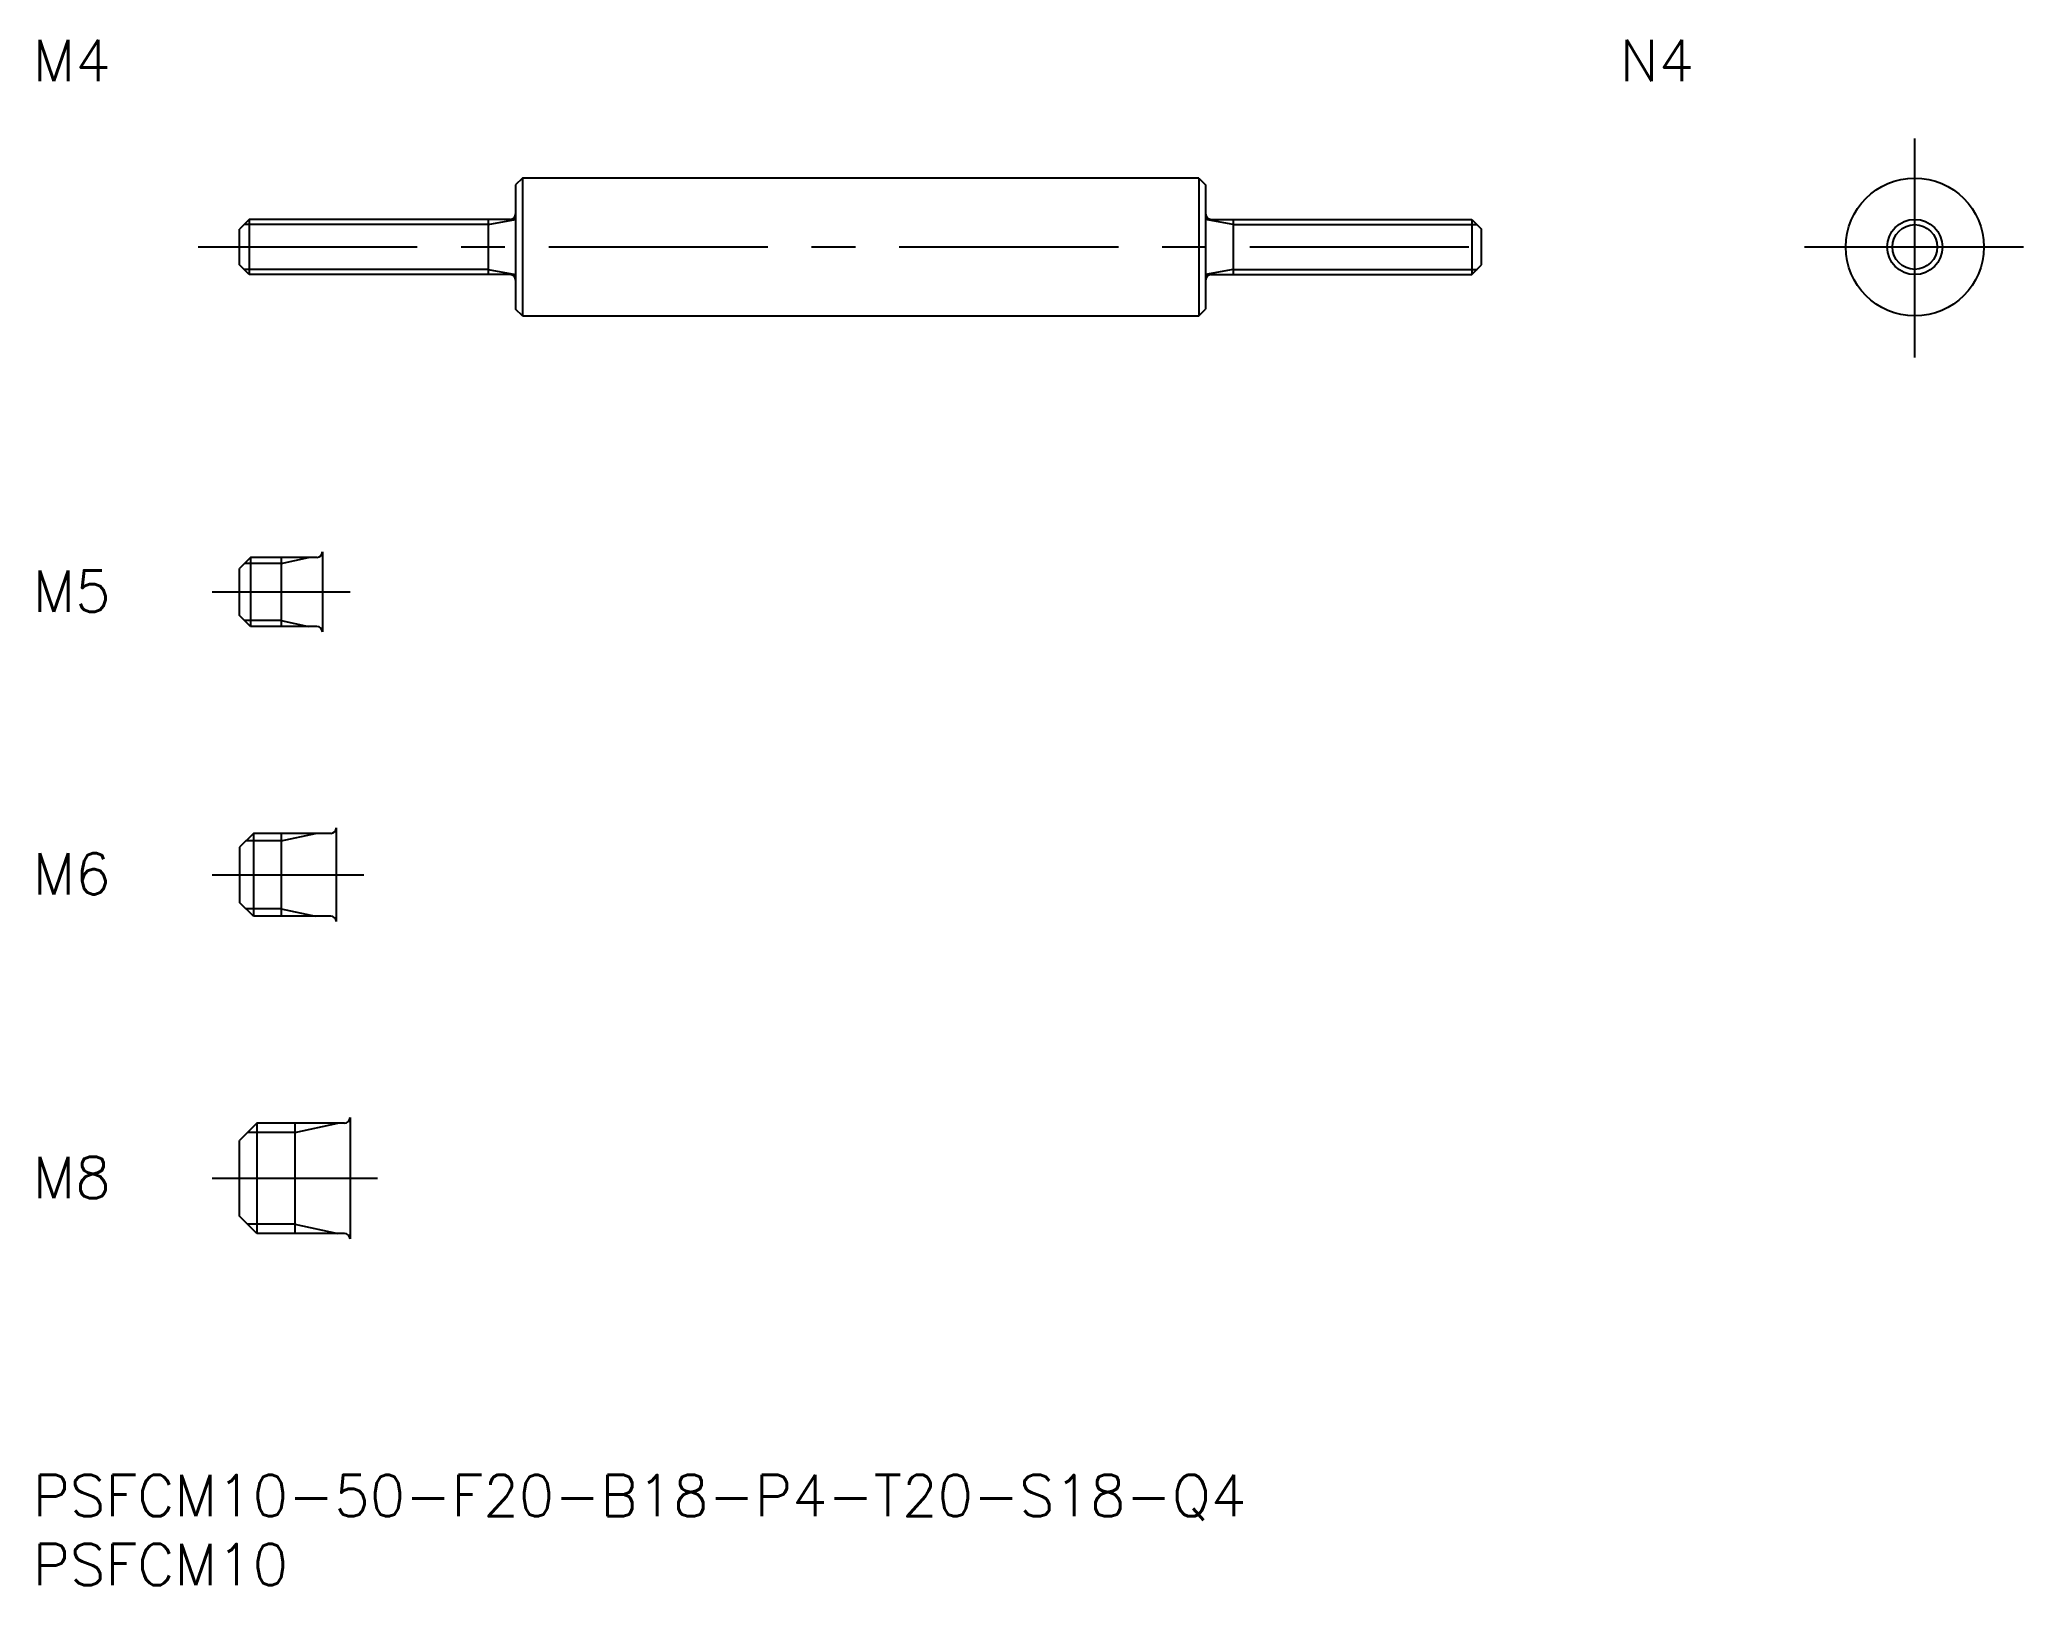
# Model space of a CAD drawing. Extents: x 1 to 144, y -8 to 104.
import ezdxf

# ---------------------------------------------------------------- set-up
doc = ezdxf.new("R2010")
doc.units = 0
doc.header["$LTSCALE"] = 0.5
doc.linetypes.add('CENTER', pattern=[50.8, 31.75, -6.35, 6.35, -6.35])
for name, color, linetype in [('MSM_CENTER', 1, 'CENTER'), ('MSM_CONTINUOUS', 7, 'CONTINUOUS'), ('MSM_NARROW', 5, 'CONTINUOUS'), ('MSM_PART_NUMBER', 7, 'CONTINUOUS')]:
    doc.layers.add(name, color=color, linetype=linetype)
doc.styles.get("Standard").update_dxf_attribs({"font": 'txt.shx', "height": 1, "bigfont": 'bigfont.shx'})

# ---------------------------------------------------------------- blocks, each defined once
blk = doc.blocks.new('*U12')
at = {"layer": 'MSM_PART_NUMBER'}
blk.add_text('PSFCM10-50-F20-B18-P4-T20-S18-Q4', height=3, dxfattribs=at).set_placement((0, -3))
blk = doc.blocks.new('*U13')
at = {"layer": 'MSM_PART_NUMBER'}
blk.add_text('PSFCM10', height=3, dxfattribs=at).set_placement((0, -8))
blk = doc.blocks.new('*U14')
at = {"layer": 'MSM_PART_NUMBER'}
blk.add_text('M8', height=3, dxfattribs=at).set_placement((0, 20.06))
blk = doc.blocks.new('*U15')
at = {"layer": 'MSM_PART_NUMBER'}
blk.add_text('M6', height=3, dxfattribs=at).set_placement((0, 42.06))
blk = doc.blocks.new('*U16')
at = {"layer": 'MSM_PART_NUMBER'}
blk.add_text('M5', height=3, dxfattribs=at).set_placement((0, 62.56))
blk = doc.blocks.new('*U17')
at = {"layer": 'MSM_PART_NUMBER'}
blk.add_text('M4', height=3, dxfattribs=at).set_placement((0, 101.02))
blk = doc.blocks.new('*U18')
at = {"layer": 'MSM_PART_NUMBER'}
blk.add_text('N4', height=3, rotation=360, dxfattribs=at).set_placement((115, 101.02))

msp = doc.modelspace()

# ---------------------------------------------------------------- linework, layer by layer
at = {"layer": 'MSM_CENTER'}
for p, q in [((136.39, 81), (136.39, 97)), ((12, 89), (107, 89)), ((128.39, 89), (144.39, 89)), ((13, 64), (23, 64)), ((13, 43.5), (24, 43.5)), ((13, 21.5), (25, 21.5))]:
    msp.add_line(p, q, dxfattribs=at)
at = {"layer": 'MSM_CONTINUOUS'}
for p, q in [((35.5, 94), (35, 93.5)), ((84.5, 94), (35.5, 94)), ((35.5, 94), (35.5, 84)), ((84.5, 94), (84.5, 84)), ((84.5, 94), (85, 93.5)), ((35, 93.5), (35, 84.5)), ((85, 93.5), (85, 84.5)), ((15.7, 91), (15, 90.3)), ((34.6, 91), (15.7, 91)), ((15.7, 91), (15.7, 87)), ((33, 91), (33, 87)), ((85.4, 91), (104.3, 91)), ((87, 91), (87, 87)), ((104.3, 91), (105, 90.3)), ((104.3, 91), (104.3, 87)), ((15, 87.7), (15, 90.3)), ((105, 87.7), (105, 90.3)), ((15.7, 87), (15, 87.7)), ((34.6, 87), (15.7, 87)), ((85.4, 87), (104.3, 87)), ((104.3, 87), (105, 87.7)), ((35.5, 84), (35, 84.5)), ((35.5, 84), (84.5, 84)), ((84.5, 84), (85, 84.5)), ((15.8, 66.5), (15, 65.7)), ((20.6, 66.5), (15.8, 66.5)), ((15.8, 66.5), (15.8, 61.5)), ((18, 66.5), (18, 61.5)), ((21, 66.9), (21, 61.1)), ((15, 62.3), (15, 65.7)), ((15.8, 61.5), (15, 62.3)), ((20.6, 61.5), (15.8, 61.5)), ((16, 46.5), (15, 45.5)), ((21.6, 46.5), (16, 46.5)), ((16, 46.5), (16, 40.5)), ((18, 46.5), (18, 40.5)), ((22, 46.9), (22, 40.1)), ((15, 45.5), (15, 41.5)), ((16, 40.5), (15, 41.5)), ((21.6, 40.5), (16, 40.5)), ((23, 25.9), (23, 17.1)), ((16.25, 25.5), (15, 24.25)), ((22.6, 25.5), (16.25, 25.5)), ((16.25, 25.5), (16.25, 17.5)), ((19, 25.5), (19, 17.5)), ((15, 18.75), (15, 24.25)), ((16.25, 17.5), (15, 18.75)), ((22.6, 17.5), (16.25, 17.5))]:
    msp.add_line(p, q, dxfattribs=at)
for radius in [5, 2]:
    msp.add_circle((136.39, 89), radius, dxfattribs=at)
for centre, start, end in [((34.6, 91.4), 270, 0), ((85.4, 91.4), 180, 270), ((34.6, 86.6), 0, 90), ((85.4, 86.6), 90, 180), ((20.6, 66.9), 270, 0), ((20.6, 61.1), 0, 90), ((21.6, 46.9), 270, 0), ((21.6, 40.1), 0, 90), ((22.6, 25.9), 270, 0), ((22.6, 17.1), 0, 90)]:
    msp.add_arc(centre, 0.4, start, end, dxfattribs=at)
at = {"layer": 'MSM_NARROW'}
for p, q in [((33, 90.62), (35, 91)), ((87, 90.62), (85, 91)), ((33, 90.62), (15.32, 90.62)), ((87, 90.62), (104.68, 90.62)), ((33, 87.38), (15.32, 87.38)), ((33, 87.38), (35, 87)), ((87, 87.38), (85, 87)), ((87, 87.38), (104.68, 87.38)), ((18, 66.07), (20, 66.5)), ((18, 66.07), (15.37, 66.07)), ((18, 61.93), (15.37, 61.93)), ((18, 61.93), (20, 61.5)), ((18, 45.96), (20.5, 46.5)), ((18, 45.96), (15.46, 45.96)), ((18, 41.04), (15.46, 41.04)), ((18, 41.04), (20.5, 40.5)), ((19, 24.82), (15.57, 24.82)), ((19, 24.82), (22.12, 25.5)), ((19, 18.18), (15.57, 18.18)), ((19, 18.18), (22.12, 17.5))]:
    msp.add_line(p, q, dxfattribs=at)
msp.add_circle((136.39, 89), 1.62, dxfattribs=at)

# ---------------------------------------------------------------- block references
at = {"layer": 'MSM_CONTINUOUS'}
for name in ['*U17', '*U18', '*U16', '*U15', '*U14', '*U12', '*U13']:
    msp.add_blockref(name, (0, 0), dxfattribs=at)

doc.saveas('drawing.dxf')
